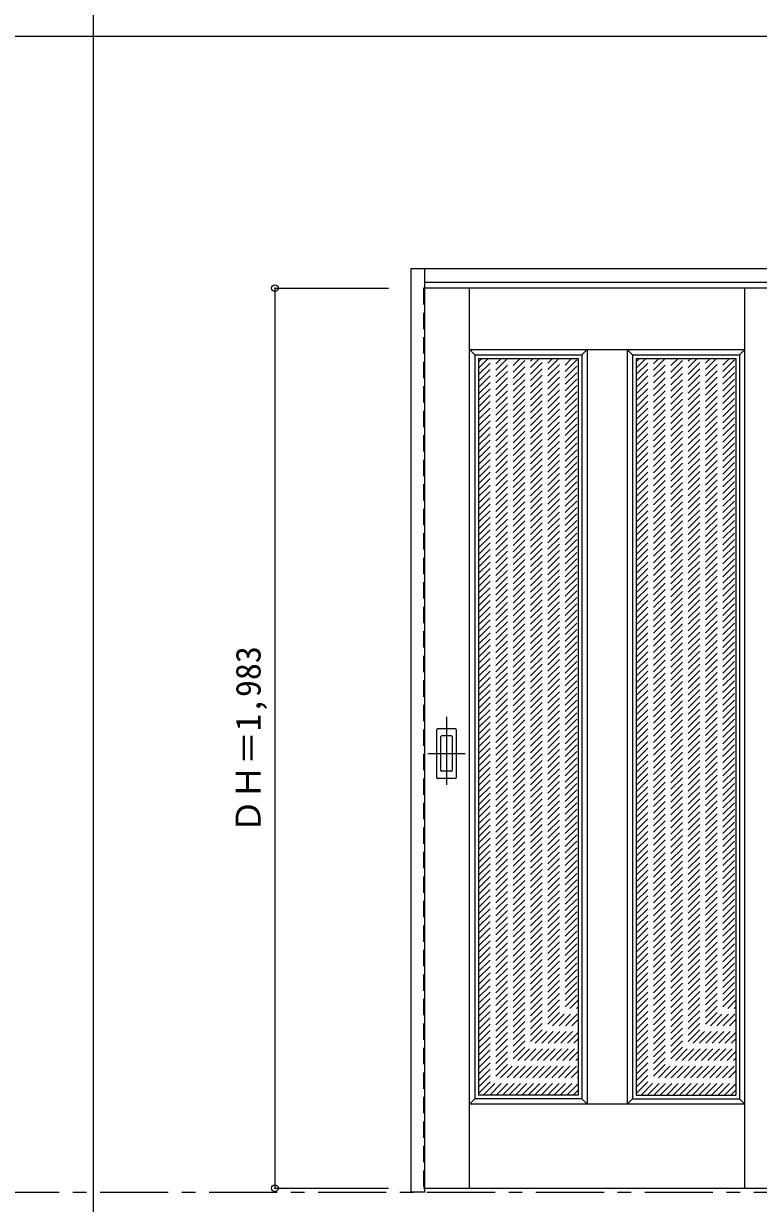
# Model space of a CAD drawing. Units: millimetres, scale not verified. Extents: x -6000 to 5700, y -4307 to 4260.
# Drawn here: x 2741 to 4360, y -2588 to 12 of the extents above; entities that cross this region are included whole.
import ezdxf
from ezdxf.enums import TextEntityAlignment as Align

# ---------------------------------------------------------------- set-up
doc = ezdxf.new("R2010")
doc.units = ezdxf.units.MM
doc.header["$LTSCALE"] = 30
doc.header["$PDMODE"] = 32
doc.header["$PDSIZE"] = 15
doc.linetypes.add('CHAIN1', pattern=[8, 5, -1, 1, -1])
doc.linetypes.add('DASHED1', pattern=[1.8, 1.2, -0.6])
for name, color, linetype in [('0-0_補助線', 7, 'CHAIN1'), ('0-1_通り芯', 4, 'CHAIN1'), ('0-2_扉', 4, 'DASHED1'), ('0-3_仕上げ', 7, 'Continuous'), ('0-4_枠', 3, 'Continuous'), ('0-6_引手', 3, 'Continuous'), ('0-B_寸法', 7, 'Continuous'), ('0-C_ハッチ', 4, 'DASHED1'), ('F-1_枠', 6, 'Continuous')]:
    doc.layers.add(name, color=color, linetype=linetype)
doc.styles.add('ＭＳ ゴシック', font='')
doc.styles.get('ＭＳ ゴシック').set_extended_font_data('MS Gothic')

msp = doc.modelspace()

# ---------------------------------------------------------------- linework, layer by layer
at = {"layer": '0-0_補助線'}
msp.add_line((-5490, -2562.5), (5690, -2562.5), dxfattribs=at)
at = {"layer": '0-1_通り芯'}
for p, q in [((3673, -1515.5), (3673, -1677.5)), ((3632, -1596.5), (3714, -1596.5))]:
    msp.add_line(p, q, dxfattribs=at)
at = {"layer": '0-2_扉'}
for p, q in [((3622, -571), (3622, -2554)), ((3625, -571), (3622, -571)), ((3622, -2554), (3625, -2554))]:
    msp.add_line(p, q, dxfattribs=at)
at = {"layer": '0-2_扉', "color": 3, "linetype": 'Continuous'}
for p, q in [((5209, -571), (3625, -571)), ((3625, -2554), (5209, -2554))]:
    msp.add_line(p, q, dxfattribs=at)
at = {"layer": '0-3_仕上げ'}
for p, q in [((3723.5, -2554), (3723.5, -571)), ((4330.5, -2554), (4330.5, -571)), ((3723.5, -706), (4330.5, -706)), ((3723.5, -706), (3735.5, -718)), ((3983, -706), (3971, -718)), ((3983, -706), (3983, -2369)), ((4071, -706), (4083, -718)), ((4071, -706), (4071, -2369)), ((4330.5, -706), (4318.5, -718)), ((3735.5, -2357), (3723.5, -2369)), ((3971, -2357), (3983, -2369)), ((4083, -2357), (4071, -2369)), ((4318.5, -2357), (4330.5, -2369)), ((4330.5, -2369), (3723.5, -2369))]:
    msp.add_line(p, q, dxfattribs=at)
at = {"layer": '0-3_仕上げ', "color": 3}
for p, q in [((3735.5, -718), (3971, -718)), ((3735.5, -718), (3735.5, -2357)), ((3971, -718), (3971, -2357)), ((4083, -718), (4318.5, -718)), ((4083, -718), (4083, -2357)), ((4318.5, -718), (4318.5, -2357)), ((3971, -2357), (3735.5, -2357)), ((4083, -2357), (4318.5, -2357))]:
    msp.add_line(p, q, dxfattribs=at)
at = {"layer": '0-3_仕上げ', "color": 4}
for p, q in [((3743.5, -726), (3963, -726)), ((3743.5, -726), (3743.5, -2349)), ((3963, -726), (3963, -2349)), ((4091, -726), (4310.5, -726)), ((4091, -726), (4091, -2349)), ((4310.5, -726), (4310.5, -2349)), ((3963, -2349), (3743.5, -2349)), ((4091, -2349), (4310.5, -2349))]:
    msp.add_line(p, q, dxfattribs=at)
at = {"layer": '0-4_枠'}
for p, q in [((3595, -2562.5), (3595, -527.5)), ((3595, -527.5), (5239, -527.5)), ((3625, -2562.5), (3625, -527.5)), ((3625, -557.5), (5209, -557.5)), ((3625, -2562.5), (3595, -2562.5))]:
    msp.add_line(p, q, dxfattribs=at)
at = {"layer": '0-6_引手'}
for p, q in [((3652, -1650), (3652, -1543)), ((3692.5, -1541.5), (3653.5, -1541.5)), ((3694, -1543), (3694, -1650)), ((3692.5, -1651.5), (3653.5, -1651.5))]:
    msp.add_line(p, q, dxfattribs=at)
at = {"layer": '0-6_引手', "color": 7}
for p, q in [((3660.5, -1634), (3660.5, -1559)), ((3684, -1557.5), (3662, -1557.5)), ((3685.5, -1559), (3685.5, -1634)), ((3684, -1635.5), (3662, -1635.5))]:
    msp.add_line(p, q, dxfattribs=at)
at = {"layer": '0-6_引手'}
for centre, start, end in [((3653.5, -1543), 90, 180), ((3692.5, -1543), 0, 90), ((3653.5, -1650), 180, 270), ((3692.5, -1650), 270, 0)]:
    msp.add_arc(centre, 1.5, start, end, dxfattribs=at)
at = {"layer": '0-6_引手', "color": 7}
for centre, start, end in [((3662, -1559), 90, 180), ((3684, -1559), 0, 90), ((3662, -1634), 180, 270), ((3684, -1634), 270, 0)]:
    msp.add_arc(centre, 1.5, start, end, dxfattribs=at)
at = {"layer": '0-B_寸法', "color": 4}
for p, q in [((3295, -571), (3545, -571)), ((3295, -571), (3295, -2554)), ((3295, -2554), (3545, -2554))]:
    msp.add_line(p, q, dxfattribs=at)
at = {"layer": '0-B_寸法'}
for p in [(3295, -571), (3295, -2554)]:
    msp.add_point(p, dxfattribs=at)
at = {"layer": '0-C_ハッチ'}
for p, q in [((3743.5, -733.19), (3750.69, -726)), ((3743.5, -945.32), (3962.82, -726)), ((3743.5, -931.18), (3948.68, -726)), ((3743.5, -917.04), (3934.54, -726)), ((3743.5, -902.89), (3920.39, -726)), ((3743.5, -888.75), (3906.25, -726)), ((3743.5, -874.61), (3892.11, -726)), ((3743.5, -860.47), (3877.97, -726)), ((3743.5, -846.33), (3863.83, -726)), ((3743.5, -832.18), (3849.68, -726)), ((3743.5, -818.04), (3835.54, -726)), ((3743.5, -803.9), (3821.4, -726)), ((3743.5, -789.76), (3807.26, -726)), ((3743.5, -775.62), (3793.12, -726)), ((3743.5, -761.47), (3778.97, -726)), ((3743.5, -747.33), (3764.83, -726)), ((4091, -733.19), (4098.19, -726)), ((4091, -945.32), (4310.32, -726)), ((4091, -931.18), (4296.18, -726)), ((4091, -917.04), (4282.04, -726)), ((4091, -902.89), (4267.89, -726)), ((4091, -888.75), (4253.75, -726)), ((4091, -874.61), (4239.61, -726)), ((4091, -860.47), (4225.47, -726)), ((4091, -846.33), (4211.33, -726)), ((4091, -832.18), (4197.18, -726)), ((4091, -818.04), (4183.04, -726)), ((4091, -803.9), (4168.9, -726)), ((4091, -789.76), (4154.76, -726)), ((4091, -775.62), (4140.62, -726)), ((4091, -761.47), (4126.47, -726)), ((4091, -747.33), (4112.33, -726)), ((3743.5, -959.46), (3963, -739.96)), ((4091, -959.46), (4310.5, -739.96)), ((3743.5, -973.61), (3963, -754.11)), ((3743.5, -987.75), (3963, -768.25)), ((4091, -973.61), (4310.5, -754.11)), ((4091, -987.75), (4310.5, -768.25)), ((3743.5, -1001.89), (3963, -782.39)), ((3743.5, -1016.03), (3963, -796.53)), ((4091, -1001.89), (4310.5, -782.39)), ((4091, -1016.03), (4310.5, -796.53)), ((3743.5, -1030.17), (3963, -810.67)), ((3743.5, -1044.32), (3963, -824.82)), ((4091, -1030.17), (4310.5, -810.67)), ((4091, -1044.32), (4310.5, -824.82)), ((3743.5, -1058.46), (3963, -838.96)), ((3743.5, -1072.6), (3963, -853.1)), ((4091, -1058.46), (4310.5, -838.96)), ((4091, -1072.6), (4310.5, -853.1)), ((3743.5, -1086.74), (3963, -867.24)), ((3743.5, -1100.88), (3963, -881.38)), ((4091, -1086.74), (4310.5, -867.24)), ((4091, -1100.88), (4310.5, -881.38)), ((3743.5, -1115.03), (3963, -895.53)), ((3743.5, -1129.17), (3963, -909.67)), ((4091, -1115.03), (4310.5, -895.53)), ((4091, -1129.17), (4310.5, -909.67)), ((3743.5, -1143.31), (3963, -923.81)), ((4091, -1143.31), (4310.5, -923.81)), ((3743.5, -1157.45), (3963, -937.95)), ((3743.5, -1171.6), (3963, -952.1)), ((4091, -1157.45), (4310.5, -937.95)), ((4091, -1171.6), (4310.5, -952.1)), ((3743.5, -1185.74), (3963, -966.24)), ((3743.5, -1199.88), (3963, -980.38)), ((4091, -1185.74), (4310.5, -966.24)), ((4091, -1199.88), (4310.5, -980.38)), ((3743.5, -1214.02), (3963, -994.52)), ((3743.5, -1228.16), (3963, -1008.66)), ((4091, -1214.02), (4310.5, -994.52)), ((4091, -1228.16), (4310.5, -1008.66)), ((3743.5, -1242.31), (3963, -1022.81)), ((3743.5, -1256.45), (3963, -1036.95)), ((4091, -1242.31), (4310.5, -1022.81)), ((4091, -1256.45), (4310.5, -1036.95)), ((3743.5, -1270.59), (3963, -1051.09)), ((3743.5, -1284.73), (3963, -1065.23)), ((4091, -1270.59), (4310.5, -1051.09)), ((4091, -1284.73), (4310.5, -1065.23)), ((3743.5, -1298.87), (3963, -1079.37)), ((4091, -1298.87), (4310.5, -1079.37)), ((3743.5, -1313.02), (3963, -1093.52)), ((3743.5, -1327.16), (3963, -1107.66)), ((4091, -1313.02), (4310.5, -1093.52)), ((4091, -1327.16), (4310.5, -1107.66)), ((3743.5, -1341.3), (3963, -1121.8)), ((3743.5, -1355.44), (3963, -1135.94)), ((4091, -1341.3), (4310.5, -1121.8)), ((4091, -1355.44), (4310.5, -1135.94)), ((3743.5, -1369.59), (3963, -1150.09)), ((3743.5, -1383.73), (3963, -1164.23)), ((4091, -1369.59), (4310.5, -1150.09)), ((4091, -1383.73), (4310.5, -1164.23)), ((3743.5, -1397.87), (3963, -1178.37)), ((3743.5, -1412.01), (3963, -1192.51)), ((4091, -1397.87), (4310.5, -1178.37)), ((4091, -1412.01), (4310.5, -1192.51)), ((3743.5, -1426.15), (3963, -1206.65)), ((3743.5, -1440.3), (3963, -1220.8)), ((4091, -1426.15), (4310.5, -1206.65)), ((4091, -1440.3), (4310.5, -1220.8)), ((3743.5, -1454.44), (3963, -1234.94)), ((4091, -1454.44), (4310.5, -1234.94)), ((3743.5, -1468.58), (3963, -1249.08)), ((3743.5, -1482.72), (3963, -1263.22)), ((4091, -1468.58), (4310.5, -1249.08)), ((4091, -1482.72), (4310.5, -1263.22)), ((3743.5, -1496.86), (3963, -1277.36)), ((3743.5, -1511.01), (3963, -1291.51)), ((4091, -1496.86), (4310.5, -1277.36)), ((4091, -1511.01), (4310.5, -1291.51)), ((3743.5, -1525.15), (3963, -1305.65)), ((3743.5, -1539.29), (3963, -1319.79)), ((4091, -1525.15), (4310.5, -1305.65)), ((4091, -1539.29), (4310.5, -1319.79)), ((3743.5, -1553.43), (3963, -1333.93)), ((3743.5, -1567.58), (3963, -1348.08)), ((4091, -1553.43), (4310.5, -1333.93)), ((4091, -1567.58), (4310.5, -1348.08)), ((3743.5, -1581.72), (3963, -1362.22)), ((3743.5, -1595.86), (3963, -1376.36)), ((4091, -1581.72), (4310.5, -1362.22)), ((4091, -1595.86), (4310.5, -1376.36)), ((3743.5, -1610), (3963, -1390.5)), ((4091, -1610), (4310.5, -1390.5)), ((3743.5, -1624.14), (3963, -1404.64)), ((3743.5, -1638.29), (3963, -1418.79)), ((4091, -1624.14), (4310.5, -1404.64)), ((4091, -1638.29), (4310.5, -1418.79)), ((3743.5, -1652.43), (3963, -1432.93)), ((3743.5, -1666.57), (3963, -1447.07)), ((4091, -1652.43), (4310.5, -1432.93)), ((4091, -1666.57), (4310.5, -1447.07)), ((3743.5, -1680.71), (3963, -1461.21)), ((3743.5, -1694.85), (3963, -1475.35)), ((4091, -1680.71), (4310.5, -1461.21)), ((4091, -1694.85), (4310.5, -1475.35)), ((3743.5, -1709), (3963, -1489.5)), ((3743.5, -1723.14), (3963, -1503.64)), ((4091, -1709), (4310.5, -1489.5)), ((4091, -1723.14), (4310.5, -1503.64)), ((3743.5, -1737.28), (3963, -1517.78)), ((3743.5, -1751.42), (3963, -1531.92)), ((4091, -1737.28), (4310.5, -1517.78)), ((4091, -1751.42), (4310.5, -1531.92)), ((3743.5, -1765.57), (3963, -1546.07)), ((4091, -1765.57), (4310.5, -1546.07)), ((3743.5, -1779.71), (3963, -1560.21)), ((3743.5, -1793.85), (3963, -1574.35)), ((4091, -1779.71), (4310.5, -1560.21)), ((4091, -1793.85), (4310.5, -1574.35)), ((3743.5, -1807.99), (3963, -1588.49)), ((3743.5, -1822.13), (3963, -1602.63)), ((4091, -1807.99), (4310.5, -1588.49)), ((4091, -1822.13), (4310.5, -1602.63)), ((3743.5, -1836.28), (3963, -1616.78)), ((3743.5, -1850.42), (3963, -1630.92)), ((4091, -1836.28), (4310.5, -1616.78)), ((4091, -1850.42), (4310.5, -1630.92)), ((3743.5, -1864.56), (3963, -1645.06)), ((3743.5, -1878.7), (3963, -1659.2)), ((4091, -1864.56), (4310.5, -1645.06)), ((4091, -1878.7), (4310.5, -1659.2)), ((3743.5, -1892.84), (3963, -1673.34)), ((3743.5, -1906.99), (3963, -1687.49)), ((4091, -1892.84), (4310.5, -1673.34)), ((4091, -1906.99), (4310.5, -1687.49)), ((3743.5, -1921.13), (3963, -1701.63)), ((4091, -1921.13), (4310.5, -1701.63)), ((3743.5, -1935.27), (3963, -1715.77)), ((3743.5, -1949.41), (3963, -1729.91)), ((4091, -1935.27), (4310.5, -1715.77)), ((4091, -1949.41), (4310.5, -1729.91)), ((3743.5, -1963.56), (3963, -1744.06)), ((3743.5, -1977.7), (3963, -1758.2)), ((4091, -1963.56), (4310.5, -1744.06)), ((4091, -1977.7), (4310.5, -1758.2)), ((3743.5, -1991.84), (3963, -1772.34)), ((3743.5, -2005.98), (3963, -1786.48)), ((4091, -1991.84), (4310.5, -1772.34)), ((4091, -2005.98), (4310.5, -1786.48)), ((3743.5, -2020.12), (3963, -1800.62)), ((3743.5, -2034.27), (3963, -1814.77)), ((4091, -2020.12), (4310.5, -1800.62)), ((4091, -2034.27), (4310.5, -1814.77)), ((3743.5, -2048.41), (3963, -1828.91)), ((3743.5, -2062.55), (3963, -1843.05)), ((4091, -2048.41), (4310.5, -1828.91)), ((4091, -2062.55), (4310.5, -1843.05)), ((3743.5, -2076.69), (3963, -1857.19)), ((3743.5, -2090.83), (3963, -1871.33)), ((4091, -2076.69), (4310.5, -1857.19)), ((4091, -2090.83), (4310.5, -1871.33)), ((3743.5, -2104.98), (3963, -1885.48)), ((4091, -2104.98), (4310.5, -1885.48)), ((3743.5, -2119.12), (3963, -1899.62)), ((3743.5, -2133.26), (3963, -1913.76)), ((4091, -2119.12), (4310.5, -1899.62)), ((4091, -2133.26), (4310.5, -1913.76)), ((3743.5, -2147.4), (3963, -1927.9)), ((3743.5, -2161.54), (3963, -1942.04)), ((4091, -2147.4), (4310.5, -1927.9)), ((4091, -2161.54), (4310.5, -1942.04)), ((3743.5, -2175.69), (3963, -1956.19)), ((3743.5, -2189.83), (3963, -1970.33)), ((4091, -2175.69), (4310.5, -1956.19)), ((4091, -2189.83), (4310.5, -1970.33)), ((3743.5, -2203.97), (3963, -1984.47)), ((3743.5, -2218.11), (3963, -1998.61)), ((4091, -2203.97), (4310.5, -1984.47)), ((4091, -2218.11), (4310.5, -1998.61)), ((3743.5, -2232.26), (3963, -2012.76)), ((3743.5, -2246.4), (3963, -2026.9)), ((4091, -2232.26), (4310.5, -2012.76)), ((4091, -2246.4), (4310.5, -2026.9)), ((3743.5, -2260.54), (3963, -2041.04)), ((4091, -2260.54), (4310.5, -2041.04)), ((3743.5, -2274.68), (3963, -2055.18)), ((3743.5, -2288.82), (3963, -2069.32)), ((4091, -2274.68), (4310.5, -2055.18)), ((4091, -2288.82), (4310.5, -2069.32)), ((3743.5, -2302.97), (3963, -2083.47)), ((3743.5, -2317.11), (3963, -2097.61)), ((4091, -2302.97), (4310.5, -2083.47)), ((4091, -2317.11), (4310.5, -2097.61)), ((3743.5, -2331.25), (3963, -2111.75)), ((3743.5, -2345.39), (3963, -2125.89)), ((4091, -2331.25), (4310.5, -2111.75)), ((4091, -2345.39), (4310.5, -2125.89)), ((3754.03, -2349), (3963, -2140.03)), ((3768.18, -2349), (3963, -2154.18)), ((4101.53, -2349), (4310.5, -2140.03)), ((4115.68, -2349), (4310.5, -2154.18)), ((3782.32, -2349), (3963, -2168.32)), ((3796.46, -2349), (3963, -2182.46)), ((4129.82, -2349), (4310.5, -2168.32)), ((4143.96, -2349), (4310.5, -2182.46)), ((3810.6, -2349), (3963, -2196.6)), ((4158.1, -2349), (4310.5, -2196.6)), ((3824.74, -2349), (3963, -2210.75)), ((3838.89, -2349), (3963, -2224.89)), ((4172.24, -2349), (4310.5, -2210.75)), ((4186.39, -2349), (4310.5, -2224.89)), ((3853.03, -2349), (3963, -2239.03)), ((3867.17, -2349), (3963, -2253.17)), ((4200.53, -2349), (4310.5, -2239.03)), ((4214.67, -2349), (4310.5, -2253.17)), ((3881.31, -2349), (3963, -2267.31)), ((3895.46, -2349), (3963, -2281.46)), ((4228.81, -2349), (4310.5, -2267.31)), ((4242.96, -2349), (4310.5, -2281.46)), ((3909.6, -2349), (3963, -2295.6)), ((3923.74, -2349), (3963, -2309.74)), ((4257.1, -2349), (4310.5, -2295.6)), ((4271.24, -2349), (4310.5, -2309.74)), ((3937.88, -2349), (3963, -2323.88)), ((3952.02, -2349), (3963, -2338.02)), ((4285.38, -2349), (4310.5, -2323.88)), ((4299.52, -2349), (4310.5, -2338.02))]:
    msp.add_line(p, q, dxfattribs=at)
at = {"layer": 'F-1_枠'}
for p, q in [((2895, -3790), (2895, 4175)), ((-6000, -15.5), (5700, -15.5))]:
    msp.add_line(p, q, dxfattribs=at)

# ---------------------------------------------------------------- texts
at = {"layer": '0-B_寸法', "style": 'ＭＳ ゴシック'}
msp.add_text('ＤＨ＝1,983', height=54.99, rotation=90, dxfattribs=at).set_placement((3280, -1771.75), align=Align.BOTTOM_LEFT)

doc.saveas('drawing.dxf')
